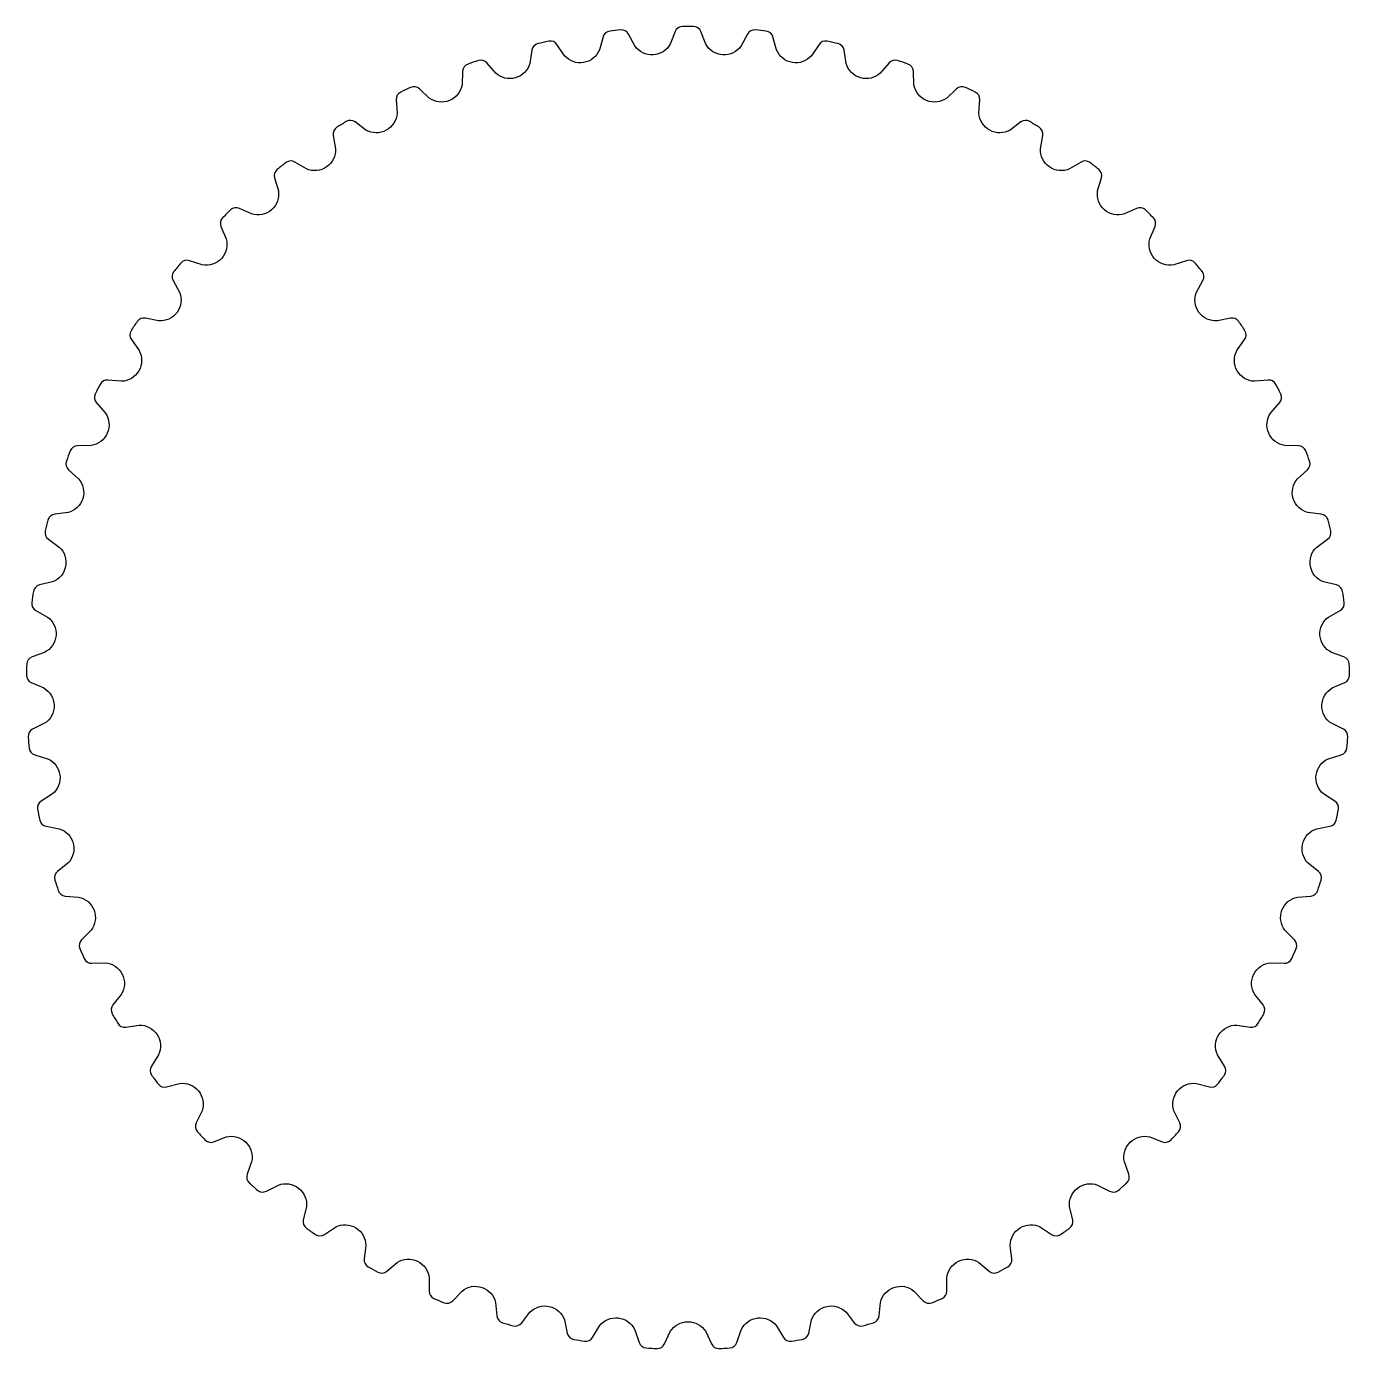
# Model space of a CAD drawing. Header units: millimetres. Extents: x -83 to 83, y -83 to 83.
import ezdxf

# ---------------------------------------------------------------- set-up
doc = ezdxf.new("R2010")
doc.units = ezdxf.units.MM
doc.layers.get('0').update_dxf_attribs({"linetype": 'CONTINUOUS'})

msp = doc.modelspace()

# ---------------------------------------------------------------- linework, layer by layer
msp.add_lwpolyline([(81.9, -5.17), (80.39, -4.43, -0.559407), (80.51, 0), (82.06, 0.65, 0.305896), (82.66, 1.59, 0.004139), (82.63, 2.96, 0.305896), (81.97, 3.87), (80.39, 4.44, -0.559407), (80.02, 8.85), (81.49, 9.68, 0.305896), (81.99, 10.68, 0.004139), (81.8, 12.03, 0.305896), (81.05, 12.86), (79.41, 13.25, -0.559407), (78.56, 17.6), (79.93, 18.58, 0.305896), (80.32, 19.63, 0.004139), (79.98, 20.96, 0.305896), (79.14, 21.7), (77.47, 21.91, -0.559407), (76.15, 26.14), (77.4, 27.26, 0.305896), (77.67, 28.35, 0.004139), (77.19, 29.63, 0.305896), (76.27, 30.27), (74.59, 30.3, -0.559407), (72.81, 34.36), (73.93, 35.61, 0.305896), (74.08, 36.72, 0.004139), (73.46, 37.94, 0.305896), (72.48, 38.48), (70.81, 38.32, -0.559407), (68.59, 42.16), (69.56, 43.53, 0.305896), (69.59, 44.65, 0.004139), (68.84, 45.79, 0.305896), (67.81, 46.22), (66.16, 45.88, -0.559407), (63.54, 49.45), (64.35, 50.92, 0.305896), (64.26, 52.03, 0.004139), (63.38, 53.09, 0.305896), (62.31, 53.4), (60.71, 52.88, -0.559407), (57.71, 56.14), (58.36, 57.69, 0.305896), (58.14, 58.78, 0.004139), (57.16, 59.74, 0.305896), (56.06, 59.93), (54.53, 59.24, -0.559407), (51.19, 62.15), (51.66, 63.76, 0.305896), (51.32, 64.82, 0.004139), (50.24, 65.66, 0.305896), (49.12, 65.73), (47.68, 64.88, -0.559407), (44.04, 67.4), (44.33, 69.05, 0.305896), (43.88, 70.08, 0.004139), (42.71, 70.79, 0.305896), (41.6, 70.74), (40.25, 69.73, -0.559407), (36.36, 71.84), (36.47, 73.51, 0.305896), (35.9, 74.48, 0.004139), (34.67, 75.06, 0.305896), (33.56, 74.88), (32.34, 73.73, -0.559407), (28.23, 75.4), (28.16, 77.08, 0.305896), (27.49, 77.98, 0.004139), (26.2, 78.42, 0.305896), (25.12, 78.12), (24.03, 76.84, -0.559407), (19.77, 78.05), (19.51, 79.71, 0.305896), (18.75, 80.53, 0.004139), (17.41, 80.83, 0.305896), (16.37, 80.41), (15.43, 79.02, -0.559407), (11.06, 79.75), (10.62, 81.37, 0.305896), (9.78, 82.1, 0.004139), (8.41, 82.25, 0.305896), (7.43, 81.72), (6.65, 80.24, -0.559407), (2.22, 80.48), (1.61, 82.04, 0.305896), (0.68, 82.68, 0.004139), (-0.68, 82.68, 0.305896), (-1.61, 82.04), (-2.22, 80.48, -0.559407), (-6.65, 80.24), (-7.43, 81.72, 0.305896), (-8.41, 82.25, 0.004139), (-9.78, 82.1, 0.305896), (-10.62, 81.37), (-11.06, 79.75, -0.559407), (-15.43, 79.02), (-16.37, 80.41, 0.305896), (-17.41, 80.83, 0.004139), (-18.75, 80.53, 0.305896), (-19.51, 79.71), (-19.77, 78.05, -0.559407), (-24.03, 76.84), (-25.12, 78.12, 0.305896), (-26.2, 78.42, 0.004139), (-27.49, 77.98, 0.305896), (-28.16, 77.08), (-28.23, 75.4, -0.559407), (-32.34, 73.73), (-33.56, 74.88, 0.305896), (-34.67, 75.06, 0.004139), (-35.9, 74.48, 0.305896), (-36.47, 73.51), (-36.36, 71.84, -0.559407), (-40.25, 69.73), (-41.6, 70.74, 0.305896), (-42.71, 70.79, 0.004139), (-43.88, 70.08, 0.305896), (-44.33, 69.05), (-44.04, 67.4, -0.559407), (-47.68, 64.88), (-49.12, 65.73, 0.305896), (-50.24, 65.66, 0.004139), (-51.32, 64.82, 0.305896), (-51.66, 63.76), (-51.19, 62.15, -0.559407), (-54.53, 59.24), (-56.06, 59.93, 0.305896), (-57.16, 59.74, 0.004139), (-58.14, 58.78, 0.305896), (-58.36, 57.69), (-57.71, 56.14, -0.559407), (-60.71, 52.88), (-62.31, 53.4, 0.305896), (-63.38, 53.09, 0.004139), (-64.25, 52.03, 0.305896), (-64.35, 50.92), (-63.54, 49.45, -0.559407), (-66.16, 45.88), (-67.81, 46.22, 0.305896), (-68.84, 45.79, 0.004139), (-69.59, 44.65, 0.305896), (-69.56, 43.53), (-68.59, 42.16, -0.559407), (-70.81, 38.32), (-72.48, 38.48, 0.305896), (-73.46, 37.94, 0.004139), (-74.08, 36.72, 0.305896), (-73.93, 35.61), (-72.81, 34.36, -0.559407), (-74.59, 30.3), (-76.27, 30.27, 0.305896), (-77.19, 29.63, 0.004139), (-77.67, 28.35, 0.305896), (-77.4, 27.26), (-76.15, 26.14, -0.559407), (-77.47, 21.91), (-79.14, 21.7, 0.305896), (-79.98, 20.96, 0.004139), (-80.32, 19.63, 0.305896), (-79.93, 18.58), (-78.56, 17.6, -0.559407), (-79.41, 13.25), (-81.05, 12.86, 0.305896), (-81.8, 12.03, 0.004139), (-81.99, 10.68, 0.305896), (-81.49, 9.68), (-80.02, 8.85, -0.559407), (-80.39, 4.44), (-81.97, 3.87, 0.305896), (-82.63, 2.96, 0.004139), (-82.66, 1.59, 0.305896), (-82.06, 0.65), (-80.51, 0, -0.559407), (-80.39, -4.43), (-81.9, -5.17, 0.305896), (-82.45, -6.15, 0.004139), (-82.34, -7.51, 0.305896), (-81.63, -8.38), (-80.02, -8.86, -0.559407), (-79.42, -13.25), (-80.83, -14.15, 0.305896), (-81.27, -15.18, 0.004139), (-81.01, -16.52, 0.305896), (-80.21, -17.31), (-78.56, -17.61, -0.559407), (-77.48, -21.9), (-78.78, -22.96, 0.305896), (-79.11, -24.03, 0.004139), (-78.7, -25.33, 0.305896), (-77.82, -26.02), (-76.15, -26.15, -0.559407), (-74.6, -30.3), (-75.78, -31.49, 0.305896), (-75.99, -32.58, 0.004139), (-75.44, -33.84, 0.305896), (-74.49, -34.43), (-72.81, -34.36, -0.559407), (-70.81, -38.32), (-71.86, -39.63, 0.305896), (-71.94, -40.75, 0.004139), (-71.26, -41.93, 0.305896), (-70.25, -42.41), (-68.59, -42.16, -0.559407), (-66.17, -45.87), (-67.06, -47.29, 0.305896), (-67.02, -48.41, 0.004139), (-66.21, -49.52, 0.305896), (-65.16, -49.88), (-63.53, -49.45, -0.559407), (-60.72, -52.87), (-61.45, -54.38, 0.305896), (-61.29, -55.49, 0.004139), (-60.36, -56.5, 0.305896), (-59.27, -56.75), (-57.71, -56.14, -0.559407), (-54.53, -59.23), (-55.09, -60.81, 0.305896), (-54.81, -61.9, 0.004139), (-53.78, -62.8, 0.305896), (-52.67, -62.92), (-51.18, -62.15, -0.559407), (-47.68, -64.87), (-48.07, -66.51, 0.305896), (-47.67, -67.55, 0.004139), (-46.55, -68.33, 0.305896), (-45.43, -68.34), (-44.03, -67.4, -0.559407), (-40.26, -69.72), (-40.46, -71.39, 0.305896), (-39.95, -72.39, 0.004139), (-38.75, -73.04, 0.305896), (-37.64, -72.92), (-36.35, -71.84, -0.559407), (-32.34, -73.73), (-32.36, -75.41, 0.305896), (-31.75, -76.34, 0.004139), (-30.48, -76.86, 0.305896), (-29.39, -76.62), (-28.23, -75.4, -0.559407), (-24.04, -76.84), (-23.87, -78.51, 0.305896), (-23.16, -79.37, 0.004139), (-21.84, -79.74, 0.305896), (-20.78, -79.39), (-19.76, -78.05, -0.559407), (-15.44, -79.02), (-15.09, -80.66, 0.305896), (-14.28, -81.44, 0.004139), (-12.93, -81.66, 0.305896), (-11.92, -81.19), (-11.06, -79.75, -0.559407), (-6.65, -80.24), (-6.12, -81.83, 0.305896), (-5.24, -82.51, 0.004139), (-3.87, -82.59, 0.305896), (-2.92, -82.01), (-2.22, -80.48, -0.559407), (2.22, -80.48), (2.92, -82.01, 0.305896), (3.87, -82.59, 0.004139), (5.24, -82.51, 0.305896), (6.12, -81.83), (6.65, -80.24, -0.559407), (11.06, -79.75), (11.92, -81.19, 0.305896), (12.93, -81.66, 0.004139), (14.28, -81.44, 0.305896), (15.09, -80.66), (15.44, -79.02, -0.559407), (19.76, -78.05), (20.78, -79.39, 0.305896), (21.84, -79.74, 0.004139), (23.16, -79.37, 0.305896), (23.87, -78.51), (24.04, -76.84, -0.559407), (28.23, -75.4), (29.39, -76.62, 0.305896), (30.48, -76.86, 0.004139), (31.75, -76.34, 0.305896), (32.36, -75.41), (32.34, -73.73, -0.559407), (36.35, -71.84), (37.64, -72.92, 0.305896), (38.75, -73.04, 0.004139), (39.95, -72.39, 0.305896), (40.46, -71.39), (40.26, -69.72, -0.559407), (44.03, -67.4), (45.43, -68.34, 0.305896), (46.55, -68.33, 0.004139), (47.67, -67.55, 0.305896), (48.07, -66.51), (47.68, -64.87, -0.559407), (51.18, -62.15), (52.67, -62.92, 0.305896), (53.78, -62.8, 0.004139), (54.81, -61.9, 0.305896), (55.09, -60.81), (54.53, -59.23, -0.559407), (57.71, -56.14), (59.27, -56.75, 0.305896), (60.36, -56.5, 0.004139), (61.29, -55.49, 0.305896), (61.45, -54.38), (60.72, -52.87, -0.559407), (63.53, -49.45), (65.16, -49.88, 0.305896), (66.21, -49.52, 0.004139), (67.02, -48.41, 0.305896), (67.06, -47.29), (66.17, -45.87, -0.559407), (68.59, -42.16), (70.25, -42.41, 0.305896), (71.26, -41.93, 0.004139), (71.94, -40.75, 0.305896), (71.86, -39.63), (70.81, -38.32, -0.559407), (72.81, -34.36), (74.49, -34.43, 0.305896), (75.44, -33.84, 0.004139), (75.99, -32.58, 0.305896), (75.78, -31.49), (74.6, -30.3, -0.559407), (76.15, -26.15), (77.82, -26.02, 0.305896), (78.7, -25.33, 0.004139), (79.11, -24.03, 0.305896), (78.78, -22.96), (77.48, -21.91, -0.559407), (78.56, -17.61), (80.21, -17.31, 0.305896), (81.01, -16.52, 0.004139), (81.27, -15.18, 0.305896), (80.83, -14.15), (79.42, -13.25, -0.559407), (80.02, -8.86), (81.63, -8.38, 0.305896), (82.34, -7.51, 0.004139), (82.45, -6.15, 0.305896)], format="xyb", close=True)

doc.saveas('drawing.dxf')
